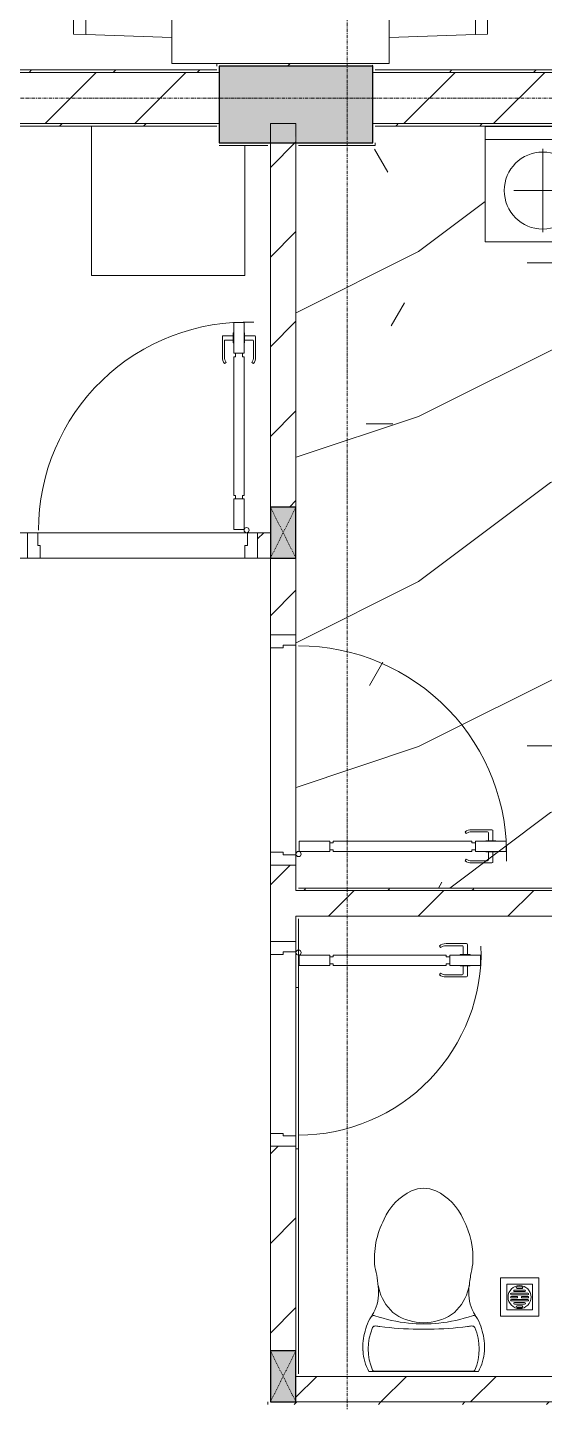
# Model space of a CAD drawing. Header units: millimetres. Extents: x 5121 to 246734, y -48180 to 129206.
# Drawn here: x 110803 to 112825, y 64835 to 70213 of the extents above; entities that cross this region are included whole.
import ezdxf

# ---------------------------------------------------------------- set-up
doc = ezdxf.new("R2010")
doc.units = ezdxf.units.MM
doc.linetypes.add('Dash', pattern=[6, 3, -3])
doc.linetypes.add('Grid Line', pattern=[22.225, 12.7, -3.175, 3.175, -3.175])
for name, color, linetype, lineweight in [('0-1', 7, 'Continuous', 5), ('A-DETL-GENF-1', 50, 'Continuous', 9), ('A-DOOR-1', 253, 'Continuous', 9), ('A-DOOR-2', 50, 'Continuous', 9), ('A-FLOR-1', 50, 'Continuous', 9), ('A-FLOR-PATT-1', 9, 'Continuous', 9), ('A-WALL-1', 250, 'Continuous', 18), ('A-WALL-2', 50, 'Continuous', 9), ('A-WALL-PATT-1', 9, 'Continuous', 9), ('A-WALL-PATT-2', 50, 'Continuous', 9), ('A-WALL-PATT-3', 111, 'Continuous', 9), ('G-IMPT-1', 254, 'Continuous', 9), ('I-FURN-1', 253, 'Continuous', 9), ('M-EQPM-1', 253, 'Continuous', 9), ('P-SANR-FIXT-1', 253, 'Continuous', 9), ('S-COLS-1', 7, 'Continuous', 5), ('S-COLS-2', 10, 'Continuous', 25), ('S-COLS-3', 50, 'Continuous', 9), ('S-COLS-4', 253, 'Continuous', 9), ('S-COLS-HDLN-1', 50, 'Dash', 9), ('S-GRID-1', 1, 'Grid Line', 9)]:
    doc.layers.add(name, color=color, linetype=linetype, lineweight=lineweight)
pattern_1 = [(45, (0, 0), (-175.3625, 175.3625), [])]
pattern_2 = [(45, (0, 0), (-164.40233, 164.40233), [])]

# ---------------------------------------------------------------- blocks, each defined once
blk = doc.blocks.new('NCV_TKTC_KET CAU_rvt-1-TKCS_MB TỔNG THỂ TẦNG 1')
at = {"layer": 'S-COLS-1'}
blk.add_hatch(color=256, dxfattribs=at).paths.add_polyline_path([(111847.9, 69761.9), (111852.6, 69835.3), (111852.6, 69761.9), (112152.6, 69761.9), (112152.6, 70061.9), (111552.6, 70061.9), (111552.6, 69761.9), (111752.6, 69761.9)])
at = {"layer": 'S-COLS-2'}
for p, q in [((111552.6, 70061.9), (111552.6, 69761.9)), ((112152.6, 70061.9), (111552.6, 70061.9)), ((112152.6, 69761.9), (112152.6, 70061.9)), ((111552.6, 69761.9), (112152.6, 69761.9))]:
    blk.add_line(p, q, dxfattribs=at)
blk = doc.blocks.new('DOOR_CW_01 CANH MO-PANEL KINH - DIW_01-900x2200-CỬA GỖ VÂN LAMINATE-553375-TKCS_MB TỔNG THỂ TẦNG 1')
at = {"layer": 'A-DETL-GENF-1'}
for p, q in [((-397, -182), (-397, -62)), ((-397, -62), (-357, -62)), ((-357, -62), (-357, -182)), ((-357, -182), (-397, -182)), ((-397, -196), (-391, -196)), ((-397, -738), (-397, -196)), ((-391, -196), (-391, -182)), ((-391, -182), (-363, -182)), ((-363, -182), (-363, -196)), ((-357, -196), (-363, -196)), ((-357, -196), (-357, -738)), ((-442, -737), (-442, -816.5)), ((-434, -799.5), (-434, -737)), ((-433.9, -711.2), (-427.3, -715.8)), ((-397, -738), (-391, -738)), ((-357, -752), (-397, -752)), ((-397, -752), (-397, -872)), ((-391, -752), (-391, -738)), ((-363, -752), (-391, -752)), ((-357, -738), (-363, -738)), ((-363, -738), (-363, -752)), ((-357, -872), (-357, -752)), ((-320.1, -711.2), (-326.7, -715.8)), ((-320, -799.5), (-320, -737)), ((-312, -737), (-312, -816.5)), ((-399, -803.5), (-430, -803.5)), ((-399, -792.2), (-399, -831.8)), ((-397, -792.2), (-399, -792.2)), ((-397, -792.2), (-397, -831.8)), ((-357, -792.2), (-357, -831.8)), ((-357, -792.2), (-355, -792.2)), ((-355, -792.2), (-355, -831.8)), ((-355, -803.5), (-324, -803.5)), ((-399, -820.5), (-438, -820.5)), ((-399, -831.8), (-397, -831.8)), ((-355, -831.8), (-357, -831.8)), ((-355, -820.5), (-316, -820.5)), ((-397, -872), (-357, -872))]:
    blk.add_line(p, q, dxfattribs=at)
blk.add_circle((-407, -60), 10, dxfattribs=at)
for centre, radius, start, end in [((-407, -60), 814, 268, 0), ((-397, -737), 45, 145, 180), ((-397, -737), 37, 145, 180), ((-357, -737), 37, 0, 35), ((-357, -737), 45, 360, 35), ((-430, -799.5), 4, 180, 270), ((-324, -799.5), 4, 270, 0), ((-438, -816.5), 4, 180, 270), ((-316, -816.5), 4, 270, 0)]:
    blk.add_arc(centre, radius, start, end, dxfattribs=at)
at = {"layer": 'A-DOOR-2'}
for p, q in [((-450, -50), (-450, 50)), ((-450, 50), (-400, 50)), ((-400, 50), (-400, 0)), ((400, 0), (400, 50)), ((400, 50), (450, 50)), ((450, 50), (450, -50)), ((-410, -50), (-450, -50)), ((-410, 0), (-410, -50)), ((-400, 0), (-410, 0)), ((-407, -50), (-382, -50)), ((410, 0), (400, 0)), ((410, -50), (410, 0)), ((450, -50), (410, -50))]:
    blk.add_line(p, q, dxfattribs=at)
blk = doc.blocks.new('DOOR_CW_01 CANH MO-PANEL KINH - DIG_02-800x2200-CỬA NHÔM KÍNH-400864-TKCS_MB TỔNG THỂ TẦNG 1')
at = {"layer": 'A-DETL-GENF-1'}
for p, q in [((-347, 772), (-307, 772)), ((-347, 652), (-347, 772)), ((-307, 772), (-307, 652)), ((-392, 637), (-392, 716.5)), ((-349, 720.5), (-388, 720.5)), ((-384, 699.5), (-384, 637)), ((-349, 703.5), (-380, 703.5)), ((-349, 731.8), (-347, 731.8)), ((-349, 692.2), (-349, 731.8)), ((-347, 692.2), (-347, 731.8)), ((-307, 692.2), (-307, 731.8)), ((-305, 731.8), (-307, 731.8)), ((-305, 692.2), (-305, 731.8)), ((-305, 720.5), (-266, 720.5)), ((-305, 703.5), (-274, 703.5)), ((-270, 699.5), (-270, 637)), ((-262, 637), (-262, 716.5)), ((-347, 692.2), (-349, 692.2)), ((-307, 652), (-347, 652)), ((-313, 652), (-341, 652)), ((-341, 652), (-341, 638)), ((-313, 638), (-313, 652)), ((-307, 692.2), (-305, 692.2)), ((-383.9, 611.2), (-377.3, 615.8)), ((-347, 638), (-341, 638)), ((-347, 638), (-347, 196)), ((-307, 638), (-313, 638)), ((-307, 196), (-307, 638)), ((-270.1, 611.2), (-276.7, 615.8)), ((-347, 196), (-341, 196)), ((-307, 182), (-347, 182)), ((-347, 182), (-347, 62)), ((-341, 196), (-341, 182)), ((-341, 182), (-313, 182)), ((-307, 196), (-313, 196)), ((-313, 182), (-313, 196)), ((-307, 62), (-307, 182)), ((-347, 62), (-307, 62))]:
    blk.add_line(p, q, dxfattribs=at)
blk.add_circle((-357, 60), 10, dxfattribs=at)
for centre, radius, start, end in [((-357, 60), 714, 360, 92), ((-388, 716.5), 4, 90, 180), ((-380, 699.5), 4, 90, 180), ((-274, 699.5), 4, 0, 90), ((-266, 716.5), 4, 0, 90), ((-347, 637), 45, 180, 215), ((-347, 637), 37, 180, 215), ((-307, 637), 37, 325, 0), ((-307, 637), 45, 325, 0)]:
    blk.add_arc(centre, radius, start, end, dxfattribs=at)
at = {"layer": 'A-DOOR-2'}
for p, q in [((-360, 50), (-400, 50)), ((-400, 50), (-400, -50)), ((-360, 0), (-360, 50)), ((-350, 0), (-360, 0)), ((-357, 50), (-332, 50)), ((-350, -50), (-350, 0)), ((360, 0), (350, 0)), ((350, 0), (350, -50)), ((400, 50), (360, 50)), ((360, 50), (360, 0)), ((400, -50), (400, 50)), ((-400, -50), (-350, -50)), ((350, -50), (400, -50))]:
    blk.add_line(p, q, dxfattribs=at)
blk = doc.blocks.new('GIUONG NGU-2TAB-1600x2000 - GIUONG NGU-2TAB-1600x2000-V78-TKCS_MB TỔNG THỂ TẦNG 1')
at = {"layer": 'I-FURN-1'}
for p, q in [((458.5, 0), (8.5, 0)), ((8.5, 0), (8.5, -50)), ((458.5, -50), (458.5, 0)), ((2108.2, 0), (458.5, 0)), ((458.5, 0), (458.5, -50)), ((458.5, 0), (2108.2, 0)), ((2108.2, -50), (2108.2, 0)), ((458.5, -50), (8.5, -50)), ((8.5, -50), (8.5, -450.3)), ((8.5, -50), (458.5, -50)), ((458.5, -50), (8.5, -50)), ((8.5, -50), (8.5, -450.3)), ((458.5, -450.3), (458.5, -50)), ((2108.2, -50), (458.5, -50)), ((458.5, -50), (458.5, -1938.9)), ((458.5, -50), (2108.2, -50)), ((458.5, -1938.9), (458.5, -50)), ((458.5, -450.3), (458.5, -50)), ((458.5, -50), (2108.2, -50)), ((2558.2, 0), (2108.2, 0)), ((2108.2, 0), (2108.2, -50)), ((2558.2, -50), (2108.2, -50)), ((2108.2, -50), (2108.2, -450.3)), ((2108.2, -1938.9), (2108.2, -50)), ((2108.2, -50), (2558.2, -50)), ((2108.2, -50), (2558.2, -50)), ((2108.2, -450.3), (2108.2, -50)), ((2108.2, -50), (2108.2, -1938.9)), ((2558.2, -50), (2558.2, 0)), ((2558.2, -450.3), (2558.2, -50)), ((2558.2, -50), (2558.2, -450.3)), ((233.5, -86.8), (233.5, -413.5)), ((508.5, -100), (2058.2, -100)), ((508.5, -1938.9), (508.5, -100)), ((2058.2, -100), (2058.2, -1938.9)), ((2333.2, -86.8), (2333.2, -413.5)), ((120.2, -250.2), (346.8, -250.2)), ((2446.5, -250.2), (2219.8, -250.2)), ((8.5, -450.3), (458.5, -450.3)), ((8.5, -450.3), (458.5, -450.3)), ((2108.2, -450.3), (2558.2, -450.3)), ((2558.2, -450.3), (2108.2, -450.3)), ((1997.1, -2000), (569.6, -2000)), ((569.6, -2050), (1997.1, -2050)), ((1997.1, -2050), (569.6, -2050))]:
    blk.add_line(p, q, dxfattribs=at)
for centre in [(233.5, -250.2), (2333.2, -250.2)]:
    blk.add_circle(centre, 150.7, dxfattribs=at)
for centre, radius, start, end in [((569.6, -1938.9), 111.1, 180, 270), ((569.6, -1938.9), 111.1, 180, 270), ((569.6, -1938.9), 61.1, 180, 270), ((1997.1, -1938.9), 111.1, 270, 360), ((1997.1, -1938.9), 61.1, 270, 0), ((1997.1, -1938.9), 111.1, 270, 0)]:
    blk.add_arc(centre, radius, start, end, dxfattribs=at)
blk = doc.blocks.new('TOILET - TOILET-400871-TKCS_MB TỔNG THỂ TẦNG 1')
at = {"layer": 'P-SANR-FIXT-1'}
for p, q in [((-171.7, 330.3), (-178.6, 355.5)), ((171.7, 330.3), (178.6, 355.5)), ((214.2, 19), (-214.2, 19)), ((194, 19.9), (-194, 19.9))]:
    blk.add_line(p, q, dxfattribs=at)
for centre, radius, start, end in [((45.1, 528.6), 217.6, 115.2282, 156.7784), ((0, 624.4), 111.7, 64.7718, 115.2282), ((-45.1, 528.6), 217.6, 23.2216, 64.7718), ((137.1, 461.2), 329.8, 152.3122, 185.6513), ((-137.1, 461.2), 329.8, 356.3165, 27.6878), ((-1948.3, 805.1), 2171.2, 349.1051, 350.319), ((-719.2, 297.5), 544.3, 4.5441, 13.9464), ((719.2, 297.5), 544.3, 169.7121, 175.4559), ((-343.5, 327.4), 167.3, 332.62, 4.5441), ((-0.4, 384), 179.5, 197.4036, 232.5964), ((0.4, 384), 179.5, 307.4036, 342.5964), ((343.5, 327.4), 167.3, 175.4559, 207.38), ((-4, 115.7), 233.6, 144.7853, 164.7039), ((-195, 224.1), 13.8, 71.0073, 129.3276), ((0.6, 792.1), 586.9, 251.0073, 264.1678), ((0, 416), 206.1, 237.9268, 270), ((0, 416), 206.1, 270, 302.0732), ((-0.6, 792.1), 586.9, 275.8322, 288.9927), ((195, 224.1), 13.8, 50.6724, 108.9927), ((4, 115.7), 233.6, 15.2961, 35.2147), ((1.9, 114.1), 239.7, 164.7039, 183.5487), ((-9.8, 107.2), 207.3, 156.2862, 203.7138), ((-189.1, 185.5), 11.7, 82.4212, 154.5895), ((178.9, 2951.3), 2778.4, 262.4212, 262.7649), ((-14.3, 1400.4), 1215.6, 262.593, 269.6026), ((0, 786.7), 581.5, 264.1678, 275.8322), ((0, 3462.8), 3278, 269.6026, 270.3974), ((14.3, 1400.4), 1215.6, 270.3974, 277.407), ((-178.9, 2951.3), 2778.4, 277.2351, 277.5788), ((189.1, 185.5), 11.7, 25.4105, 97.5788), ((9.8, 107.2), 207.3, 336.2862, 23.7138), ((-1.9, 114.1), 239.7, 356.4513, 15.2961), ((-46.1, 111.1), 191.6, 183.5487, 208.7191), ((46.1, 111.1), 191.6, 331.2809, 356.4513), ((-193.7, 26.4), 6.48, 203.7138, 267.6832), ((193.7, 26.4), 6.48, 272.3168, 336.2862)]:
    blk.add_arc(centre, radius, start, end, dxfattribs=at)
blk = doc.blocks.new('MAY GIAT - MAY GIAT_dwg-V22-TKCS_MB TỔNG THỂ TẦNG 1')
at = {"layer": 'G-IMPT-1', "flags": 128}
blk.add_lwpolyline([(5, 586.2), (5, 2.3), (605, 2.3), (605, 511.2)], dxfattribs=at)
blk = doc.blocks.new('MAY GIAT - MAY GIAT-V81-TKCS_MB TỔNG THỂ TẦNG 1')
at = {"layer": 'I-FURN-1'}
for p, q in [((5, 586.2), (5, 2.3)), ((605, 2.3), (605, 511.2)), ((5, 2.3), (605, 2.3))]:
    blk.add_line(p, q, dxfattribs=at)
blk.add_blockref('MAY GIAT - MAY GIAT_dwg-V22-TKCS_MB TỔNG THỂ TẦNG 1', (0, 0))
blk = doc.blocks.new('THU NUOC - THU NUOC-V73-TKCS_MB TỔNG THỂ TẦNG 1')
at = {"layer": 'M-EQPM-1'}
for p, q in [((-66.3, -70.6), (-66.3, 79.4)), ((-66.3, 79.4), (83.7, 79.4)), ((58.7, 54.4), (-41.3, 54.4)), ((-41.3, 54.4), (-41.3, -45.6)), ((58.7, -45.6), (58.7, 54.4)), ((83.7, 79.4), (83.7, -70.6)), ((-23.3, 19.6), (40.9, 19.6)), ((40.9, 13.6), (-23.3, 13.6)), ((-23.3, 7.2), (0.7, 7.2)), ((0.7, 1.2), (-23.3, 1.2)), ((-11, 32.1), (28.5, 32.1)), ((28.5, 26.1), (-11, 26.1)), ((-1.1, 44.5), (18.5, 44.5)), ((18.5, 38.5), (-1.1, 38.5)), ((0.7, 7.2), (0.7, 1.2)), ((16.7, 1.2), (16.7, 7.2)), ((16.7, 7.2), (40.9, 7.2)), ((40.9, 1.2), (16.7, 1.2)), ((-41.3, -45.6), (58.7, -45.6)), ((-23.3, -4.8), (40.9, -4.8)), ((40.9, -10.8), (-23.3, -10.8)), ((-11, -17.3), (28.5, -17.3)), ((28.5, -23.3), (-11, -23.3)), ((-1.1, -29.6), (18.5, -29.6)), ((18.5, -35.6), (-1.1, -35.6)), ((83.7, -70.6), (-66.3, -70.6))]:
    blk.add_line(p, q, dxfattribs=at)
for centre, radius, start, end in [((8.7, 4.4), 45, 0, 180), ((8.7, 4.4), 45, 360, 180), ((8.7, 4.4), 45, 180, 0), ((8.7, 4.4), 45, 180, 360), ((-23.3, 16.6), 3, 90, 270), ((-23.3, 4.2), 3, 90, 270), ((-11, 29.1), 3, 90, 270), ((-1.1, 41.5), 3, 90, 270), ((18.5, 41.5), 3, 270, 90), ((28.5, 29.1), 3, 270, 90), ((40.9, 16.6), 3, 270, 90), ((40.9, 4.2), 3, 270, 90), ((-23.3, -7.8), 3, 90, 270), ((-11, -20.3), 3, 90, 270), ((-1.1, -32.6), 3, 90, 270), ((18.5, -32.6), 3, 270, 90), ((28.5, -20.3), 3, 270, 90), ((40.9, -7.8), 3, 270, 90)]:
    blk.add_arc(centre, radius, start, end, dxfattribs=at)
blk = doc.blocks.new('G1_SOF - BO TRU - 100x200-V74-TKCS_MB TỔNG THỂ TẦNG 1')
at = {"layer": 'S-COLS-3'}
blk.add_hatch(color=256, dxfattribs=at).paths.add_polyline_path([(50, -100), (50, 100), (-50, 100), (-50, -100), (-44.8, -100)])
at = {"layer": 'S-COLS-2'}
for p, q in [((50, 100), (-50, 100)), ((-50, 100), (-50, -100)), ((50, -100), (50, 100)), ((-50, -100), (50, -100))]:
    blk.add_line(p, q, dxfattribs=at)
at = {"layer": 'S-COLS-HDLN-1'}
for p, q in [((50, 100), (-50, -100)), ((-50, 100), (50, -100))]:
    blk.add_line(p, q, dxfattribs=at)
blk = doc.blocks.new('DOOR_CW_01 CANH MO-PANEL KINH - DIG_01-900x2200-CỬA NHÔM KÍNH-400860-TKCS_MB TỔNG THỂ TẦNG 1')
at = {"layer": 'A-DETL-GENF-1'}
for p, q in [((-397, -182), (-397, -62)), ((-397, -62), (-357, -62)), ((-357, -62), (-357, -182)), ((-357, -182), (-397, -182)), ((-397, -196), (-391, -196)), ((-397, -738), (-397, -196)), ((-391, -196), (-391, -182)), ((-391, -182), (-363, -182)), ((-363, -182), (-363, -196)), ((-357, -196), (-363, -196)), ((-357, -196), (-357, -738)), ((-442, -737), (-442, -816.5)), ((-434, -799.5), (-434, -737)), ((-433.9, -711.2), (-427.3, -715.8)), ((-397, -738), (-391, -738)), ((-357, -752), (-397, -752)), ((-397, -752), (-397, -872)), ((-391, -752), (-391, -738)), ((-363, -752), (-391, -752)), ((-357, -738), (-363, -738)), ((-363, -738), (-363, -752)), ((-357, -872), (-357, -752)), ((-320.1, -711.2), (-326.7, -715.8)), ((-320, -799.5), (-320, -737)), ((-312, -737), (-312, -816.5)), ((-399, -803.5), (-430, -803.5)), ((-399, -792.2), (-399, -831.8)), ((-397, -792.2), (-399, -792.2)), ((-397, -792.2), (-397, -831.8)), ((-357, -792.2), (-357, -831.8)), ((-357, -792.2), (-355, -792.2)), ((-355, -792.2), (-355, -831.8)), ((-355, -803.5), (-324, -803.5)), ((-399, -820.5), (-438, -820.5)), ((-399, -831.8), (-397, -831.8)), ((-355, -831.8), (-357, -831.8)), ((-355, -820.5), (-316, -820.5)), ((-397, -872), (-357, -872))]:
    blk.add_line(p, q, dxfattribs=at)
blk.add_circle((-407, -60), 10, dxfattribs=at)
for centre, radius, start, end in [((-407, -60), 814, 268, 0), ((-397, -737), 45, 145, 180), ((-397, -737), 37, 145, 180), ((-357, -737), 37, 0, 35), ((-357, -737), 45, 360, 35), ((-430, -799.5), 4, 180, 270), ((-324, -799.5), 4, 270, 0), ((-438, -816.5), 4, 180, 270), ((-316, -816.5), 4, 270, 0)]:
    blk.add_arc(centre, radius, start, end, dxfattribs=at)
at = {"layer": 'A-DOOR-2'}
for p, q in [((-450, -50), (-450, 50)), ((-450, 50), (-400, 50)), ((-400, 50), (-400, 0)), ((400, 0), (400, 50)), ((400, 50), (450, 50)), ((450, 50), (450, -50)), ((-410, -50), (-450, -50)), ((-410, 0), (-410, -50)), ((-400, 0), (-410, 0)), ((-407, -50), (-382, -50)), ((410, 0), (400, 0)), ((410, -50), (410, 0)), ((450, -50), (410, -50))]:
    blk.add_line(p, q, dxfattribs=at)
blk = doc.blocks.new('RES_BAN AN 1 - RES_BAN AN 1-V145-TKCS_MB TỔNG THỂ TẦNG 1')
at = {"layer": 'I-FURN-1'}
for p, q in [((-425, 1275), (425, 1275)), ((-425, 0), (-425, 1275)), ((425, 1275), (425, 0)), ((-761.9, 1168.8), (-809.6, 1167.2)), ((-809.6, 1167.2), (-809.6, 745.3)), ((-425, 1180), (-761.9, 1168.8)), ((-761.9, 1168.8), (-761.9, 743.8)), ((-761.9, 743.8), (-761.9, 1168.8)), ((-425, 732.5), (-425, 1180)), ((425, 1180), (761.9, 1168.8)), ((425, 732.5), (425, 1180)), ((761.9, 1168.8), (761.9, 743.8)), ((761.9, 1168.8), (761.9, 743.8)), ((809.6, 1167.2), (761.9, 1168.8)), ((809.6, 745.3), (809.6, 1167.2)), ((-809.6, 745.3), (-761.9, 743.8)), ((-761.9, 743.8), (-425, 732.5)), ((761.9, 743.8), (425, 732.5)), ((761.9, 743.8), (809.6, 745.3)), ((-809.6, 536.9), (-761.9, 538.5)), ((-425, 549.7), (-761.9, 538.5)), ((-761.9, 538.5), (-761.9, 113.5)), ((-761.9, 538.5), (-761.9, 113.5)), ((-425, 102.3), (-425, 549.7)), ((425, 549.7), (761.9, 538.5)), ((425, 102.3), (425, 549.7)), ((761.9, 538.5), (761.9, 113.5)), ((761.9, 538.5), (809.6, 536.9)), ((761.9, 113.5), (761.9, 538.5)), ((-809.6, 115.1), (-809.6, 536.9)), ((809.6, 536.9), (809.6, 115.1)), ((-761.9, 113.5), (-809.6, 115.1)), ((-761.9, 113.5), (-425, 102.3)), ((761.9, 113.5), (425, 102.3)), ((809.6, 115.1), (761.9, 113.5)), ((-250, 0), (-425, 0)), ((425, 0), (360, 0))]:
    blk.add_line(p, q, dxfattribs=at)
blk = doc.blocks.new('NCV_TKTC_TANG 1_rvt-1-TKCS_MB TỔNG THỂ TẦNG 1')
at = {"layer": 'A-FLOR-PATT-1'}
h = blk.add_hatch(dxfattribs=at)
h.set_pattern_fill('FP_5', color=256, style=0, pattern_type=2)
h.set_pattern_definition([(0, (0, 0), (2519.68, 629.92), [103.937, -1785.823, 103.937, -1785.823, -10078.72]), (0, (0, 0), (2519.68, 629.92), [-3779.52, 103.937, -3675.583, 103.937, -1785.823, -4409.44]), (0, (0, 0), (2519.68, 629.92), [-9448.8, 103.937, -1155.903, 103.937, -3045.663]), (120, (944.9, 314.96), (-1805.3667, 1867.147), [103.937, -1785.823, 103.937, -11864.543]), (120, (944.9, 314.96), (-1805.3667, 1867.147), [-1993.697, -1785.823, 103.937, -3675.583, -6299.2]), (120, (944.9, 314.96), (-1805.3667, 1867.147), [-7559.04, 103.937, -1785.823, 103.937, -4305.503]), (120, (944.9, 314.96), (-1805.3667, 1867.147), [-9552.737, -1155.903, 103.937, -3045.663]), (240, (1259.84, 1574.8), (-714.3133, -2497.067), [103.937, -1785.823, 103.937, -11864.543]), (240, (1259.84, 1574.8), (-714.3133, -2497.067), [-1993.697, -1785.823, 103.937, -3675.583, -6299.2]), (240, (1259.84, 1574.8), (-714.3133, -2497.067), [-7559.04, 103.937, -1785.823, 103.937, -4305.503]), (240, (1259.84, 1574.8), (-714.3133, -2497.067), [-9552.737, -1155.903, 103.937, -3045.663])])
h.paths.add_polyline_path([(116152.6, 66836.9), (116152.6, 66846.9), (116242.6, 66846.9), (116242.5, 68252), (115692.5, 68252), (115692.5, 69751.9), (115152.6, 69751.9), (115152.6, 69826.9), (112152.6, 69826.9), (112152.6, 69761.9), (112162.6, 69761.9), (112162.6, 69751.9), (111862.6, 69751.9), (111862.6, 69761.9), (111852.6, 69761.9), (111853.6, 66846.9), (113105.6, 66846.9), (113105.6, 67096.9), (114705.6, 67096.9), (114705.6, 66846.9), (115352.6, 66843.4), (115352.6, 66836.9), (116112.6, 66836.9)])
h.paths.add_polyline_path([(113775, 67775.3), (113153.9, 67775.3), (113125.1, 67779.1), (113098.3, 67790.2), (113075.3, 67807.9), (113057.6, 67830.9), (113046.5, 67857.7), (113042.8, 67891.9), (113042.8, 69375), (112592.8, 69375), (112592.8, 69825.3), (115142.4, 69825.3), (115142.4, 69375), (114692.4, 69375), (114692.4, 67886.5), (114688.6, 67857.7), (114677.5, 67830.9), (114659.9, 67807.9), (114636.9, 67790.2), (114610.1, 67779.1), (114570.4, 67775.3), (113996, 67775.3)])
h = blk.add_hatch(dxfattribs=at)
h.set_pattern_fill('FP_4', color=256, style=0, pattern_type=2)
h.set_pattern_definition([(216.87, (516.46, 1291.15), (3873.4454, 2582.3069), [645.575, -5810.175]), (206.565, (1291.15, 903.8), (-1291.1515, -1291.1492), [1443.55, -1443.55]), (198.435, (1291.15, 258.23), (-2582.2983, -1291.1527), [816.596, -3266.38])])
h.paths.add_polyline_path([(116152.6, 66836.9), (116152.6, 66846.9), (116242.6, 66846.9), (116242.5, 68252), (115692.5, 68252), (115692.5, 69751.9), (115152.6, 69751.9), (115152.6, 69826.9), (112152.6, 69826.9), (112152.6, 69761.9), (112162.6, 69761.9), (112162.6, 69751.9), (111862.6, 69751.9), (111862.6, 69761.9), (111852.6, 69761.9), (111853.6, 66846.9), (113105.6, 66846.9), (113105.6, 67096.9), (114705.6, 67096.9), (114705.6, 66846.9), (115352.6, 66843.4), (115352.6, 66836.9), (116112.6, 66836.9)])
h.paths.add_polyline_path([(113775, 67775.3), (113153.9, 67775.3), (113125.1, 67779.1), (113098.3, 67790.2), (113075.3, 67807.9), (113057.6, 67830.9), (113046.5, 67857.7), (113042.8, 67891.9), (113042.8, 69375), (112592.8, 69375), (112592.8, 69825.3), (115142.4, 69825.3), (115142.4, 69375), (114692.4, 69375), (114692.4, 67886.5), (114688.6, 67857.7), (114677.5, 67830.9), (114659.9, 67807.9), (114636.9, 67790.2), (114610.1, 67779.1), (114570.4, 67775.3), (113996, 67775.3)])
at = {"layer": 'A-WALL-PATT-1'}
h = blk.add_hatch(dxfattribs=at)
h.set_pattern_fill('FP_2', color=256, style=0, pattern_type=2)
h.set_pattern_definition(pattern_1)
h.paths.add_polyline_path([(111852.6, 64936.9), (111852.6, 65837.4), (111752.6, 65837.4), (111752.6, 65036.9), (111852.5, 65036.9), (111852.5, 64936.9)])
h.paths.add_polyline_path([(111752.6, 66637.4), (111852.6, 66637.4), (111852.6, 66937), (111752.6, 66937), (111752.6, 66736.9)])
h.paths.add_polyline_path([(111852.6, 67837), (111852.6, 68136.9), (111752.6, 68136.9), (111752.6, 67837), (111802.6, 67837)])
h.paths.add_polyline_path([(111852.6, 68336.9), (111852.5, 69835.3), (111847.9, 69761.9), (111752.6, 69761.9), (111752.6, 68336.9), (111758.8, 68336.9)])
h = blk.add_hatch(dxfattribs=at)
h.set_pattern_fill('FP_2', color=256, style=0, pattern_type=2)
h.set_pattern_definition(pattern_1)
h.paths.add_polyline_path([(111752.6, 68136.9), (111752.2, 68236.9), (111702.6, 68236.9), (111702.6, 68136.9), (111752.5, 68136.9)])
h.paths.add_polyline_path([(110802.6, 68136.9), (110802.6, 68236.9), (110752.6, 68236.9), (110753, 68136.9), (110781.9, 68136.9)])
h = blk.add_hatch(dxfattribs=at)
h.set_pattern_fill('FP_2', color=256, style=0, pattern_type=2)
h.set_pattern_definition(pattern_1)
h.paths.add_polyline_path([(112767.5, 66736.9), (113802.1, 66739.6), (113802.1, 66836.9), (111852.6, 66835.3), (111852.6, 66736.9), (112540.3, 66736.9)])
h = blk.add_hatch(dxfattribs=at)
h.set_pattern_fill('FP_11', color=256, style=0, pattern_type=2)
h.set_pattern_definition([(0, (0, 0), (1259.84, 314.96), [103.937, -840.943, 103.937, -840.943, -5039.36]), (0, (0, 0), (1259.84, 314.96), [-1889.76, 103.937, -1785.823, 103.937, -840.943, -2204.72]), (0, (0, 0), (1259.84, 314.96), [-4724.4, 103.937, -525.983, 103.937, -1470.863]), (120, (472.44, 157.48), (-902.68336, 933.57344), [103.937, -840.943, 103.937, -5880.303]), (120, (472.44, 157.48), (-902.68336, 933.57344), [-1048.817, -840.943, 103.937, -1785.823, -3149.6]), (120, (472.44, 157.48), (-902.68336, 933.57344), [-3779.52, 103.937, -840.943, 103.937, -2100.783]), (120, (472.44, 157.48), (-902.68336, 933.57344), [-4828.337, -525.983, 103.937, -1470.863]), (240, (629.92, 787.4), (-357.15664, -1248.53344), [103.937, -840.943, 103.937, -5880.303]), (240, (629.92, 787.4), (-357.15664, -1248.53344), [-1048.817, -840.943, 103.937, -1785.823, -3149.6]), (240, (629.92, 787.4), (-357.15664, -1248.53344), [-3779.52, 103.937, -840.943, 103.937, -2100.783]), (240, (629.92, 787.4), (-357.15664, -1248.53344), [-4828.337, -525.983, 103.937, -1470.863])])
h.paths.add_polyline_path([(111862.6, 64936.9), (111860, 66726.9), (111852.6, 66726.9), (111852.6, 64936.9)])
h = blk.add_hatch(dxfattribs=at)
h.set_pattern_fill('FP_2', color=256, style=0, pattern_type=2)
h.set_pattern_definition(pattern_1)
h.paths.add_polyline_path([(116252.6, 64836.9), (116252.6, 64936.9), (114252.6, 64936.9), (114252.6, 64836.9), (116244.4, 64836.9)])
h.paths.add_polyline_path([(111852.5, 64836.9), (114152.6, 64836.9), (114152.2, 64936.9), (111852.5, 64936.9), (111852.5, 64841.1)])
at = {"layer": 'A-WALL-PATT-2'}
h = blk.add_hatch(dxfattribs=at)
h.set_pattern_fill('FP_10', color=256, style=0, pattern_type=2)
h.set_pattern_definition(pattern_2)
h.paths.add_polyline_path([(111542.6, 70036.9), (111542.6, 70046.9), (108162.6, 70046.9), (108162.6, 70036.9), (111305.6, 70036.9)])
h = blk.add_hatch(dxfattribs=at)
h.set_pattern_fill('FP_10', color=256, style=0, pattern_type=2)
h.set_pattern_definition(pattern_2)
h.paths.add_polyline_path([(111752.6, 70061.9), (112152.6, 70061.9), (112152.6, 70071.9), (111542.6, 70071.9), (111542.6, 70061.9), (111659.3, 70061.9)])
h = blk.add_hatch(dxfattribs=at)
h.set_pattern_fill('FP_10', color=256, style=0, pattern_type=2)
h.set_pattern_definition(pattern_2)
h.paths.add_polyline_path([(112162.6, 70036.9), (114142.6, 70037.1), (114142.6, 70046.9), (112162.6, 70046.9)])
h = blk.add_hatch(dxfattribs=at)
h.set_pattern_fill('FP_10', color=256, style=0, pattern_type=2)
h.set_pattern_definition(pattern_2)
h.paths.add_polyline_path([(111052.6, 69826.9), (111552.6, 69826.9), (111552.6, 69836.9), (108152.6, 69835.3), (108152.6, 69826.9), (110352.6, 69826.9)])
h = blk.add_hatch(dxfattribs=at)
h.set_pattern_fill('FP_10', color=256, style=0, pattern_type=2)
h.set_pattern_definition(pattern_2)
h.paths.add_polyline_path([(114152.6, 69826.9), (115152.6, 69826.9), (115152.6, 69836.9), (112152.6, 69835.3), (112152.6, 69826.9), (114051.3, 69826.9)])
h = blk.add_hatch(dxfattribs=at)
h.set_pattern_fill('FP_10', color=256, style=0, pattern_type=2)
h.set_pattern_definition(pattern_2)
h.paths.add_polyline_path([(113775, 66836.9), (115352.6, 66836.9), (115352.6, 66846.9), (111852.6, 66843.4), (111852.6, 66836.9), (113713.2, 66836.9)])
h.paths.add_polyline_path([(116252.6, 66836.9), (116252.6, 66846.9), (116152.6, 66843.4), (116152.6, 66836.9), (116244.4, 66836.9)])
h = blk.add_hatch(dxfattribs=at)
h.set_pattern_fill('FP_10', color=256, style=0, pattern_type=2)
h.set_pattern_definition(pattern_2)
h.paths.add_polyline_path([(115935.7, 64826.9), (116242.6, 64826.9), (116242.6, 64836.9), (111742.6, 64836.9), (111742.6, 64826.9), (115627, 64826.9)])
at = {"layer": 'A-FLOR-1'}
for p, q in [((111652.6, 68136.9), (110852.6, 68136.9)), ((111752.6, 66987), (111752.6, 67787)), ((111852.6, 67797), (111852.6, 66977)), ((111752.6, 65887.4), (111752.6, 66587.4))]:
    blk.add_line(p, q, dxfattribs=at)
at = {"layer": 'A-WALL-1'}
for p, q in [((111542.6, 70046.9), (108162.6, 70046.9)), ((108162.6, 70036.9), (111542.6, 70036.9)), ((112152.6, 70071.9), (111542.6, 70071.9)), ((111542.6, 70071.9), (111542.6, 70061.9)), ((111552.6, 70061.9), (112152.6, 70061.9)), ((114142.6, 70046.9), (112162.6, 70046.9)), ((112162.6, 70036.9), (114142.6, 70036.9)), ((111552.6, 69836.9), (108152.6, 69836.9)), ((108162.6, 69826.9), (111542.6, 69826.9)), ((111552.6, 69826.9), (111552.6, 69836.9)), ((111852.6, 69836.9), (111752.6, 69836.9)), ((111752.6, 69836.9), (111752.6, 69761.9)), ((111852.6, 68336.9), (111852.6, 69836.9)), ((115152.6, 69836.9), (112152.6, 69836.9)), ((112152.6, 69836.9), (112152.6, 69826.9)), ((112162.6, 69826.9), (115142.6, 69826.9)), ((111742.6, 69761.9), (111552.6, 69761.9)), ((112152.6, 69761.9), (111862.6, 69761.9)), ((112162.6, 69751.9), (112162.6, 69761.9)), ((111552.6, 69751.9), (111742.6, 69751.9)), ((111862.6, 69751.9), (112162.6, 69751.9)), ((110802.6, 68236.9), (110762.6, 68236.9)), ((111752.6, 68236.9), (111702.6, 68236.9)), ((111742.6, 68136.9), (111752.6, 68136.9)), ((111852.6, 67837), (111852.6, 68136.9)), ((111852.6, 66836.9), (111852.6, 66937)), ((111852.6, 66846.9), (111852.6, 66836.9)), ((113802.1, 66836.9), (111852.6, 66836.9)), ((111852.6, 66836.9), (114252.1, 66836.9)), ((115352.6, 66846.9), (111862.6, 66846.9)), ((111852.6, 66637.4), (111852.6, 66736.9)), ((111852.6, 66736.9), (113802.1, 66736.9)), ((111852.6, 66726.9), (111852.6, 66637.4)), ((111862.6, 64946.9), (111862.6, 66726.9)), ((111852.6, 66597.4), (111852.6, 65877.4)), ((111852.6, 64936.9), (111852.6, 65837.4)), ((111852.6, 65837.4), (111852.6, 64936.9)), ((114152.6, 64936.9), (111852.6, 64936.9)), ((111852.6, 64936.9), (111862.6, 64936.9)), ((111742.6, 64836.9), (111742.6, 64826.9)), ((111852.5, 64836.9), (114152.6, 64836.9)), ((114152.6, 64836.9), (111852.5, 64836.9))]:
    blk.add_line(p, q, dxfattribs=at)
at = {"layer": 'A-WALL-2'}
for p, q in [((111752.6, 69761.9), (111752.6, 68336.9)), ((110842.6, 68236.9), (111662.6, 68236.9)), ((110752.6, 68136.9), (110802.6, 68136.9)), ((111652.6, 68136.9), (110852.6, 68136.9)), ((111702.6, 68136.9), (111742.6, 68136.9)), ((111752.6, 68136.9), (111752.6, 67837)), ((111752.6, 66987), (111752.6, 67787)), ((111852.6, 67797), (111852.6, 66977)), ((111752.6, 66937), (111752.6, 66637.4)), ((111752.6, 65887.4), (111752.6, 66587.4)), ((111752.6, 65837.4), (111752.6, 65036.9))]:
    blk.add_line(p, q, dxfattribs=at)
at = {"layer": 'A-DOOR-1'}
for name, p, rotation in [('DOOR_CW_01 CANH MO-PANEL KINH - DIG_01-900x2200-CỬA NHÔM KÍNH-400860-TKCS_MB TỔNG THỂ TẦNG 1', (111252.6, 68186.9), 180), ('DOOR_CW_01 CANH MO-PANEL KINH - DIW_01-900x2200-CỬA GỖ VÂN LAMINATE-553375-TKCS_MB TỔNG THỂ TẦNG 1', (111802.6, 67387), 89.99999999999905), ('DOOR_CW_01 CANH MO-PANEL KINH - DIG_02-800x2200-CỬA NHÔM KÍNH-400864-TKCS_MB TỔNG THỂ TẦNG 1', (111802.6, 66237.4), 269.999999999999)]:
    blk.add_blockref(name, p, dxfattribs=dict(at, rotation=rotation))
at = {"layer": 'I-FURN-1'}
for name, p in [('RES_BAN AN 1 - RES_BAN AN 1-V145-TKCS_MB TỔNG THỂ TẦNG 1', (111792.6, 70071.9)), ('MAY GIAT - MAY GIAT-V81-TKCS_MB TỔNG THỂ TẦNG 1', (111047.6, 69240.7)), ('GIUONG NGU-2TAB-1600x2000 - GIUONG NGU-2TAB-1600x2000-V78-TKCS_MB TỔNG THỂ TẦNG 1', (112584.3, 69825.3))]:
    blk.add_blockref(name, p, dxfattribs=at)
at = {"layer": 'M-EQPM-1'}
blk.add_blockref('THU NUOC - THU NUOC-V73-TKCS_MB TỔNG THỂ TẦNG 1', (112718.4, 65242.5), dxfattribs=at)
at = {"layer": 'P-SANR-FIXT-1'}
blk.add_blockref('TOILET - TOILET-400871-TKCS_MB TỔNG THỂ TẦNG 1', (112352.1, 64936.9), dxfattribs=at)
at = {"layer": 'S-COLS-4'}
for p in [(111802.6, 68236.9), (111802.5, 64936.9)]:
    blk.add_blockref('G1_SOF - BO TRU - 100x200-V74-TKCS_MB TỔNG THỂ TẦNG 1', p, dxfattribs=at)

msp = doc.modelspace()

# ---------------------------------------------------------------- hatches: boundary and pattern name
at = {"layer": 'A-WALL-PATT-3'}
h = msp.add_hatch(dxfattribs=at)
h.set_pattern_fill('FP_1', color=256, style=0, pattern_type=2)
h.set_pattern_definition(pattern_1)
h.paths.add_polyline_path([(111305.6, 69836.9), (111552.6, 69836.9), (111552.6, 70036.9), (108152.6, 70036.9), (108152.6, 69836.9), (110352.6, 69836.9)])
h = msp.add_hatch(dxfattribs=at)
h.set_pattern_fill('FP_1', color=256, style=0, pattern_type=2)
h.set_pattern_definition(pattern_1)
h.paths.add_polyline_path([(112152.6, 69836.9), (114152.6, 69836.9), (114152.6, 70036.9), (112152.6, 70036.9), (112152.6, 69866.1)])
h.paths.add_polyline_path([(115152.6, 69836.9), (115152.5, 70036.9), (114352.6, 70035.3), (114352.6, 69836.9), (115124.4, 69836.9)])

# ---------------------------------------------------------------- linework, layer by layer
at = {"layer": 'A-WALL-1'}
for p, q in [((111552.6, 70036.9), (108152.6, 70036.9)), ((111552.6, 69836.9), (111552.6, 70036.9)), ((114152.6, 70036.9), (112152.6, 70036.9)), ((112152.6, 70036.9), (112152.6, 69836.9)), ((108152.6, 69836.9), (111552.6, 69836.9)), ((112152.6, 69836.9), (114152.6, 69836.9))]:
    msp.add_line(p, q, dxfattribs=at)
at = {"layer": 'S-GRID-1'}
for p, q in [((112052.6, 23210.6), (112052.6, 78232.7)), ((129301.8, 69936.9), (31601.8, 69936.9))]:
    msp.add_line(p, q, dxfattribs=at)

# ---------------------------------------------------------------- block references
at = {"layer": '0-1'}
for name in ['NCV_TKTC_KET CAU_rvt-1-TKCS_MB TỔNG THỂ TẦNG 1', 'NCV_TKTC_TANG 1_rvt-1-TKCS_MB TỔNG THỂ TẦNG 1']:
    msp.add_blockref(name, (0, 0), dxfattribs=at)

doc.saveas('drawing.dxf')
